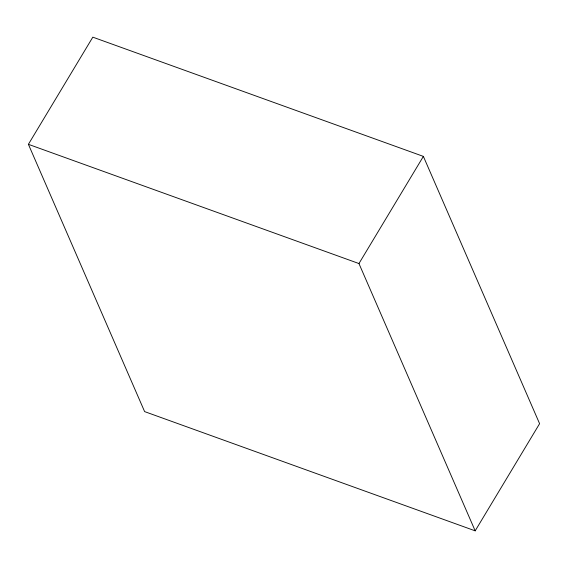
<?xml version="1.0" encoding="UTF-8"?>
<svg xmlns="http://www.w3.org/2000/svg" width="568" height="568" viewBox="0 0 568 568"><rect width="100%" height="100%" fill="white"/><g stroke="black" fill="none" stroke-linecap="round" stroke-linejoin="round"><path stroke-width="0.85" d="M28.4 144.322L92.818 37.161L423.38 156.392L539.6 423.678L475.182 530.839L144.62 411.608L28.4 144.322L358.962 263.552L475.182 530.839M358.962 263.552L423.38 156.392"/></g></svg>
